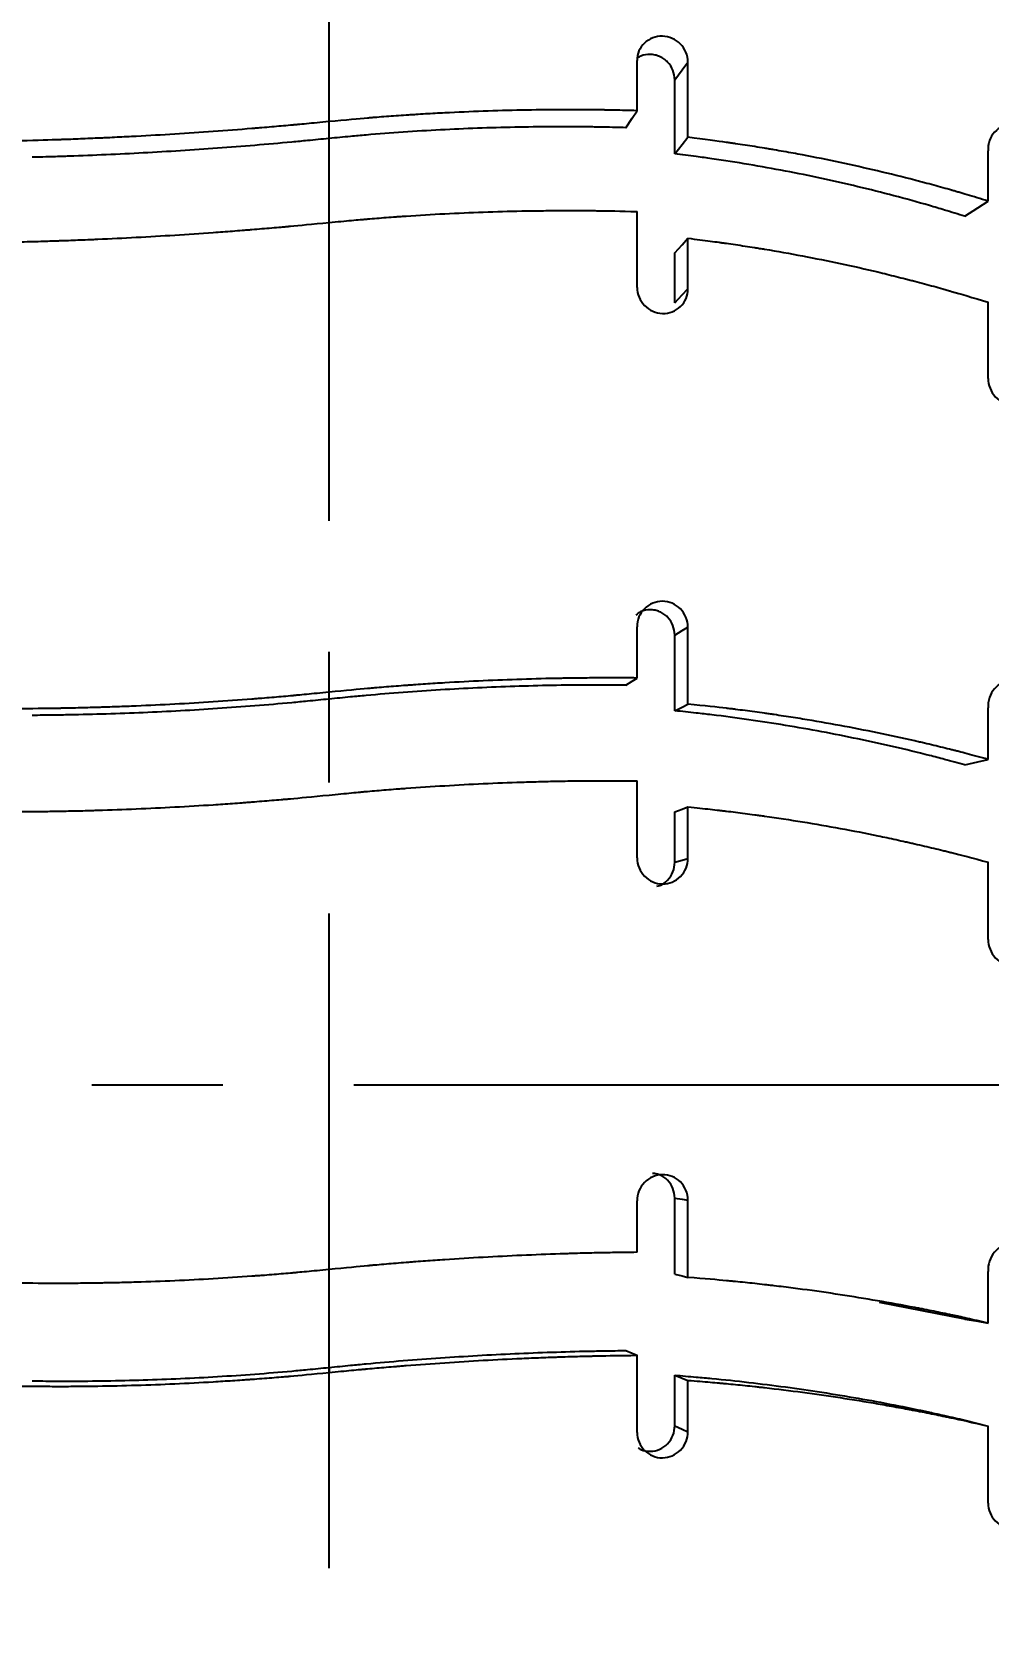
# Model space of a CAD drawing. Header units: millimetres. Extents: x 0 to 594, y 0 to 420.
# Drawn here: x 214.74 to 233.3, y 199.12 to 230.43 of the extents above; entities that cross this region are included whole.
import ezdxf

# ---------------------------------------------------------------- set-up
doc = ezdxf.new("R2010")
doc.units = ezdxf.units.MM
doc.header["$PDSIZE"] = -1
doc.linetypes.add('CENTERX2', pattern=[20.32, 12.7, -2.54, 2.54, -2.54])
doc.layers.add('중심선', color=1, linetype='CENTERX2')
doc.layers.add('치수', color=4, linetype='Continuous')
doc.styles.add('누리로봇 문자스타일_20230829', font='GOTHIC.TTF')
doc.dimstyles.new('A2기본 치수스타일', dxfattribs={"dimtxt": 4, "dimasz": 4, "dimexe": 0.5, "dimexo": 0.3, "dimgap": 1, "dimtad": 1, "dimtoh": 1, "dimdec": 1, "dimzin": 12, "dimdsep": 46, "dimtxsty": '누리로봇 문자스타일_20230829', "dimcen": 0.09, "dimclrd": 3, "dimclre": 3, "dimclrt": 3, "dimadec": 0, "dimazin": 3, "dimtm": 1e-09, "dimtfac": 1, "dimtdec": 1, "dimtofl": 0, "dimtmove": 0, "dimatfit": 3, "dimfxl": 1, "dimfrac": 2, "dimarcsym": 0})

# ---------------------------------------------------------------- blocks, each defined once
blk = doc.blocks.new('*D59')
at = {"layer": 'Defpoints', "color": 0}
for p in [(220.527, 295.65), (186.2, 124.35), (220.483, 124.35)]:
    blk.add_point(p, dxfattribs=at)
at = {"layer": '치수', "color": 3, "lineweight": -2}
for p, q in [((220.227, 295.65), (185.7, 295.65)), ((186.2, 292.15), (186.2, 127.85)), ((220.183, 124.35), (185.7, 124.35))]:
    blk.add_line(p, q, dxfattribs=at)
at = {"layer": '치수', "color": 3}
for points in [[(185.617, 292.15), (186.783, 292.15), (186.2, 295.65)], [(185.617, 127.85), (186.783, 127.85), (186.2, 124.35)]]:
    blk.add_solid(points, dxfattribs=at)
at = {"layer": '치수', "color": 3, "insert": (182.637, 210), "char_height": 5, "attachment_point": 5, "rotation": 90, "style": '누리로봇 문자스타일_20230829'}
blk.add_mtext('{\\fISOCPEUR|b0|i0|c0|p34;%%C}171', dxfattribs=at)

msp = doc.modelspace()

# ---------------------------------------------------------------- linework, layer by layer
at = {"color": 7, "linetype": 'Continuous', "lineweight": 25}
for p, q in [((226.477, 228.905), (226.477, 229.879)), ((227.465, 228.389), (227.465, 229.85)), ((220.5, 228.366), (220.5, 228.693)), ((233.29, 227.152), (233.29, 228.129)), ((226.477, 225.477), (226.477, 226.95)), ((227.465, 225.449), (227.465, 226.431)), ((233.29, 223.712), (233.29, 225.189)), ((226.477, 217.899), (226.477, 218.894)), ((227.465, 217.393), (227.465, 218.886)), ((220.5, 217.49), (220.5, 217.623)), ((233.29, 216.321), (233.29, 217.318)), ((226.477, 214.408), (226.477, 215.905)), ((227.465, 214.4), (227.465, 215.398)), ((233.29, 212.827), (233.29, 214.325)), ((226.477, 206.757), (226.477, 207.757)), ((227.465, 206.27), (227.465, 207.769)), ((233.29, 205.383), (233.29, 206.382)), ((232.837, 205.462), (231.179, 205.786)), ((226.477, 203.263), (226.477, 204.76)), ((220.5, 204.523), (220.5, 204.426)), ((227.465, 203.276), (227.465, 204.273)), ((233.29, 201.893), (233.29, 203.387))]:
    msp.add_line(p, q, dxfattribs=at)
at = {"color": 7, "linetype": 'Continuous', "lineweight": 25, "flags": 128}
for points in [[(227.21, 229.505), (227.353, 229.698), (227.465, 229.85)], [(226.258, 228.576), (226.381, 228.76), (226.477, 228.905)], [(227.21, 228.069), (227.353, 228.248), (227.465, 228.389)], [(232.837, 226.858), (233.091, 227.022), (233.29, 227.152)], [(227.21, 226.145), (227.353, 226.305), (227.465, 226.431)], [(227.21, 225.18), (227.353, 225.331), (227.465, 225.449)], [(227.21, 218.731), (227.353, 218.818), (227.465, 218.886)], [(226.258, 217.761), (226.381, 217.838), (226.477, 217.899)], [(227.21, 217.264), (227.353, 217.336), (227.465, 217.393)], [(232.837, 216.213), (233.091, 216.274), (233.29, 216.321)], [(227.21, 215.304), (227.353, 215.357), (227.465, 215.398)], [(227.21, 214.323), (227.353, 214.366), (227.465, 214.4)], [(227.21, 207.808), (227.353, 207.786), (227.465, 207.769)], [(227.21, 206.335), (227.353, 206.299), (227.465, 206.27)], [(232.837, 205.462), (233.091, 205.418), (233.29, 205.383)], [(226.258, 204.851), (226.381, 204.8), (226.477, 204.76)], [(227.21, 204.373), (227.353, 204.317), (227.465, 204.273)], [(232.837, 203.501), (233.091, 203.437), (233.29, 203.387)], [(227.21, 203.393), (227.353, 203.327), (227.465, 203.276)]]:
    msp.add_lwpolyline(points, dxfattribs=at)
at = {"color": 7, "linetype": 'Continuous', "lineweight": 25}
for points, knots in [([(227.465, 229.85), (227.464, 229.98), (227.412, 230.105), (227.226, 230.293), (227.1, 230.348), (226.839, 230.354), (226.713, 230.306), (226.529, 230.13), (226.477, 230.008), (226.477, 229.879)], [0, 0, 0, 0, 0.25, 0.25, 0.5, 0.5, 0.75, 0.75, 1, 1, 1, 1]), ([(227.21, 229.505), (227.203, 229.568), (227.188, 229.693), (227.096, 229.83), (226.999, 229.912), (226.916, 229.959), (226.826, 229.989), (226.702, 230.003), (226.577, 229.99), (226.507, 229.939), (226.486, 229.924)], [0, 0, 0, 0, 0.186557, 0.371411, 0.464387, 0.55627, 0.647913, 0.740152, 0.923074, 1, 1, 1, 1]), ([(226.477, 228.905), (226.313, 228.91), (226.169, 228.913), (225.983, 228.917), (225.897, 228.918), (225.811, 228.92), (225.771, 228.92), (225.754, 228.92), (225.744, 228.921), (225.74, 228.921), (225.615, 228.922), (225.434, 228.924), (225.214, 228.924), (225.117, 228.924), (225.053, 228.924), (225.019, 228.924), (224.489, 228.922), (223.99, 228.913), (223.244, 228.886), (222.871, 228.87), (222.434, 228.846), (222.215, 228.832), (222.121, 228.826), (222.059, 228.822), (222.029, 228.82), (221.865, 228.809), (221.673, 228.795), (221.458, 228.779), (221.352, 228.77), (221.3, 228.766), (221.277, 228.764), (221.263, 228.763), (221.253, 228.762), (221.079, 228.747), (220.83, 228.725), (220.5, 228.693)], [0, 0, 0, 0, 0.0625, 0.0625, 0.09375, 0.109375, 0.117187, 0.121094, 0.121094, 0.125, 0.125, 0.1875, 0.21875, 0.234375, 0.234375, 0.25, 0.25, 0.5, 0.5, 0.625, 0.6875, 0.71875, 0.734375, 0.734375, 0.75, 0.75, 0.8125, 0.84375, 0.859375, 0.867187, 0.871094, 0.871094, 0.875, 0.875, 1, 1, 1, 1]), ([(220.5, 228.693), (220.335, 228.677), (220.19, 228.663), (220.003, 228.646), (219.917, 228.638), (219.83, 228.629), (219.79, 228.626), (219.774, 228.624), (219.763, 228.623), (219.76, 228.623), (219.634, 228.612), (219.452, 228.596), (219.231, 228.577), (219.134, 228.569), (219.069, 228.564), (219.035, 228.561), (218.503, 228.518), (218.005, 228.482), (217.258, 228.435), (216.885, 228.414), (216.449, 228.392), (216.231, 228.381), (216.137, 228.377), (216.075, 228.374), (216.045, 228.373), (215.882, 228.366), (215.691, 228.358), (215.476, 228.349), (215.371, 228.346), (215.319, 228.344), (215.296, 228.343), (215.282, 228.342), (215.272, 228.342), (215.098, 228.336), (214.85, 228.329), (214.523, 228.32)], [0, 0, 0, 0, 0.0625, 0.0625, 0.09375, 0.109375, 0.117187, 0.121094, 0.121094, 0.125, 0.125, 0.1875, 0.21875, 0.234375, 0.234375, 0.25, 0.25, 0.5, 0.5, 0.625, 0.6875, 0.71875, 0.734375, 0.734375, 0.75, 0.75, 0.8125, 0.84375, 0.859375, 0.867188, 0.871094, 0.871094, 0.875, 0.875, 1, 1, 1, 1]), ([(226.258, 228.576), (226.119, 228.579), (225.88, 228.585), (225.402, 228.594), (224.583, 228.596), (223.383, 228.572), (222.181, 228.509), (221.359, 228.446), (220.879, 228.403), (220.639, 228.379), (220.5, 228.366)], [0, 0, 0, 0, 0.0727, 0.125065, 0.250104, 0.500126, 0.750089, 0.875053, 0.927438, 1, 1, 1, 1]), ([(234.237, 228.072), (234.246, 228.208), (234.202, 228.345), (234.021, 228.557), (233.893, 228.621), (233.629, 228.635), (233.503, 228.585), (233.324, 228.396), (233.279, 228.265), (233.29, 228.129)], [0, 0, 0, 0, 0.25, 0.25, 0.5, 0.5, 0.75, 0.75, 1, 1, 1, 1]), ([(220.5, 228.366), (220.361, 228.352), (220.121, 228.329), (219.641, 228.282), (218.819, 228.212), (217.617, 228.123), (216.417, 228.059), (215.598, 228.026), (215.12, 228.011), (214.881, 228.005), (214.742, 228.001)], [0, 0, 0, 0, 0.072633, 0.124948, 0.249913, 0.499874, 0.749895, 0.874935, 0.927402, 1, 1, 1, 1]), ([(233.29, 227.152), (233.137, 227.198), (233.002, 227.239), (232.824, 227.292), (232.742, 227.316), (232.658, 227.34), (232.619, 227.352), (232.602, 227.356), (232.592, 227.359), (232.588, 227.36), (232.469, 227.395), (232.295, 227.443), (232.083, 227.5), (231.991, 227.525), (231.929, 227.541), (231.896, 227.55), (231.387, 227.682), (230.903, 227.797), (230.177, 227.951), (229.812, 228.025), (229.383, 228.103), (229.167, 228.141), (229.074, 228.157), (229.012, 228.167), (228.983, 228.172), (228.822, 228.199), (228.632, 228.229), (228.418, 228.261), (228.313, 228.276), (228.261, 228.284), (228.239, 228.287), (228.224, 228.289), (228.215, 228.291), (228.04, 228.315), (227.792, 228.348), (227.465, 228.389)], [0, 0, 0, 0, 0.0625, 0.0625, 0.09375, 0.109375, 0.117188, 0.121094, 0.121094, 0.125, 0.125, 0.1875, 0.21875, 0.234375, 0.234375, 0.25, 0.25, 0.5, 0.5, 0.625, 0.6875, 0.71875, 0.734375, 0.734375, 0.75, 0.75, 0.8125, 0.84375, 0.859375, 0.867188, 0.871094, 0.871094, 0.875, 0.875, 1, 1, 1, 1]), ([(232.837, 226.858), (232.706, 226.898), (232.478, 226.968), (232.021, 227.104), (231.231, 227.322), (230.066, 227.602), (228.883, 227.827), (228.067, 227.956), (227.589, 228.021), (227.349, 228.051), (227.21, 228.069)], [0, 0, 0, 0, 0.071932, 0.125246, 0.250415, 0.500528, 0.75037, 0.875212, 0.927745, 1, 1, 1, 1]), ([(220.5, 226.736), (220.665, 226.752), (220.81, 226.766), (220.997, 226.783), (221.083, 226.791), (221.17, 226.798), (221.21, 226.802), (221.226, 226.803), (221.237, 226.804), (221.24, 226.804), (221.366, 226.815), (221.548, 226.83), (221.769, 226.846), (221.866, 226.853), (221.931, 226.857), (221.965, 226.86), (222.497, 226.896), (222.995, 226.921), (223.742, 226.948), (224.115, 226.959), (224.551, 226.965), (224.769, 226.967), (224.863, 226.968), (224.925, 226.968), (224.955, 226.969), (225.118, 226.969), (225.309, 226.969), (225.524, 226.968), (225.629, 226.967), (225.681, 226.966), (225.704, 226.966), (225.718, 226.966), (225.728, 226.966), (225.901, 226.963), (226.15, 226.958), (226.477, 226.95)], [0, 0, 0, 0, 0.0625, 0.0625, 0.09375, 0.109375, 0.117188, 0.121094, 0.121094, 0.125, 0.125, 0.1875, 0.21875, 0.234375, 0.234375, 0.25, 0.25, 0.5, 0.5, 0.625, 0.6875, 0.71875, 0.734375, 0.734375, 0.75, 0.75, 0.8125, 0.84375, 0.859375, 0.867188, 0.871094, 0.871094, 0.875, 0.875, 1, 1, 1, 1]), ([(214.523, 226.362), (214.687, 226.366), (214.831, 226.37), (215.017, 226.376), (215.102, 226.378), (215.189, 226.381), (215.229, 226.383), (215.245, 226.383), (215.256, 226.383), (215.259, 226.384), (215.384, 226.388), (215.566, 226.395), (215.786, 226.404), (215.883, 226.408), (215.947, 226.41), (215.981, 226.412), (216.512, 226.435), (217.01, 226.462), (217.756, 226.509), (218.129, 226.534), (218.566, 226.566), (218.785, 226.583), (218.879, 226.591), (218.941, 226.596), (218.971, 226.598), (219.135, 226.612), (219.327, 226.628), (219.542, 226.646), (219.648, 226.656), (219.7, 226.66), (219.723, 226.663), (219.738, 226.664), (219.747, 226.665), (219.921, 226.681), (220.17, 226.705), (220.5, 226.736)], [0, 0, 0, 0, 0.0625, 0.0625, 0.09375, 0.109375, 0.117187, 0.121094, 0.121094, 0.125, 0.125, 0.1875, 0.21875, 0.234375, 0.234375, 0.25, 0.25, 0.5, 0.5, 0.625, 0.6875, 0.71875, 0.734375, 0.734375, 0.75, 0.75, 0.8125, 0.84375, 0.859375, 0.867187, 0.871094, 0.871094, 0.875, 0.875, 1, 1, 1, 1]), ([(227.465, 226.431), (227.629, 226.411), (227.773, 226.392), (227.959, 226.368), (228.045, 226.356), (228.132, 226.344), (228.172, 226.339), (228.188, 226.336), (228.199, 226.335), (228.203, 226.334), (228.328, 226.317), (228.509, 226.29), (228.727, 226.255), (228.823, 226.24), (228.887, 226.229), (228.92, 226.224), (229.447, 226.136), (229.934, 226.044), (230.663, 225.888), (231.026, 225.807), (231.447, 225.704), (231.657, 225.651), (231.747, 225.628), (231.807, 225.612), (231.836, 225.605), (231.992, 225.564), (232.176, 225.515), (232.381, 225.458), (232.482, 225.429), (232.532, 225.415), (232.553, 225.409), (232.568, 225.405), (232.576, 225.402), (232.749, 225.353), (232.985, 225.282), (233.29, 225.189)], [0, 0, 0, 0, 0.0625, 0.0625, 0.09375, 0.109375, 0.117187, 0.121094, 0.121094, 0.125, 0.125, 0.1875, 0.21875, 0.234375, 0.234375, 0.25, 0.25, 0.5, 0.5, 0.625, 0.6875, 0.71875, 0.734375, 0.734375, 0.75, 0.75, 0.8125, 0.84375, 0.859375, 0.867188, 0.871094, 0.871094, 0.875, 0.875, 1, 1, 1, 1]), ([(226.477, 225.477), (226.478, 225.346), (226.529, 225.221), (226.715, 225.031), (226.84, 224.976), (227.102, 224.968), (227.228, 225.016), (227.413, 225.195), (227.465, 225.319), (227.465, 225.449)], [0, 0, 0, 0, 0.25, 0.25, 0.5, 0.5, 0.75, 0.75, 1, 1, 1, 1]), ([(233.29, 223.712), (233.29, 223.581), (233.34, 223.453), (233.517, 223.258), (233.638, 223.199), (233.89, 223.183), (234.011, 223.227), (234.19, 223.401), (234.24, 223.525), (234.24, 223.655)], [0, 0, 0, 0, 0.25, 0.25, 0.5, 0.5, 0.75, 0.75, 1, 1, 1, 1]), ([(227.21, 218.731), (227.203, 218.795), (227.188, 218.923), (227.096, 219.061), (226.999, 219.143), (226.916, 219.189), (226.826, 219.217), (226.702, 219.23), (226.564, 219.208), (226.484, 219.146), (226.453, 219.121)], [0, 0, 0, 0, 0.179423, 0.357208, 0.446632, 0.534998, 0.623136, 0.711847, 0.88777, 1, 1, 1, 1]), ([(227.465, 218.886), (227.464, 219.018), (227.412, 219.145), (227.226, 219.334), (227.1, 219.387), (226.839, 219.388), (226.713, 219.336), (226.529, 219.151), (226.477, 219.026), (226.477, 218.894)], [0, 0, 0, 0, 0.25, 0.25, 0.5, 0.5, 0.75, 0.75, 1, 1, 1, 1]), ([(226.477, 217.899), (226.313, 217.9), (226.169, 217.901), (225.983, 217.901), (225.897, 217.901), (225.811, 217.901), (225.771, 217.901), (225.754, 217.901), (225.744, 217.901), (225.74, 217.901), (225.615, 217.9), (225.434, 217.899), (225.214, 217.896), (225.117, 217.894), (225.053, 217.893), (225.019, 217.893), (224.489, 217.883), (223.99, 217.867), (223.244, 217.832), (222.871, 217.813), (222.434, 217.785), (222.215, 217.77), (222.121, 217.763), (222.059, 217.759), (222.029, 217.757), (221.865, 217.744), (221.673, 217.73), (221.458, 217.712), (221.352, 217.703), (221.3, 217.698), (221.277, 217.696), (221.263, 217.695), (221.253, 217.694), (221.079, 217.679), (220.83, 217.656), (220.5, 217.623)], [0, 0, 0, 0, 0.0625, 0.0625, 0.09375, 0.109375, 0.117187, 0.121094, 0.121094, 0.125, 0.125, 0.1875, 0.21875, 0.234375, 0.234375, 0.25, 0.25, 0.5, 0.5, 0.625, 0.6875, 0.71875, 0.734375, 0.734375, 0.75, 0.75, 0.8125, 0.84375, 0.859375, 0.867188, 0.871094, 0.871094, 0.875, 0.875, 1, 1, 1, 1]), ([(220.5, 217.623), (220.335, 217.607), (220.19, 217.593), (220.003, 217.575), (219.917, 217.567), (219.83, 217.559), (219.79, 217.555), (219.774, 217.554), (219.763, 217.553), (219.76, 217.552), (219.634, 217.541), (219.452, 217.525), (219.231, 217.507), (219.134, 217.5), (219.069, 217.494), (219.035, 217.492), (218.503, 217.45), (218.005, 217.418), (217.258, 217.377), (216.885, 217.359), (216.449, 217.342), (216.231, 217.335), (216.137, 217.332), (216.075, 217.33), (216.045, 217.329), (215.882, 217.324), (215.691, 217.319), (215.476, 217.314), (215.371, 217.312), (215.319, 217.311), (215.296, 217.311), (215.282, 217.31), (215.272, 217.31), (215.098, 217.307), (214.85, 217.304), (214.523, 217.301)], [0, 0, 0, 0, 0.0625, 0.0625, 0.09375, 0.109375, 0.117187, 0.121094, 0.121094, 0.125, 0.125, 0.1875, 0.21875, 0.234375, 0.234375, 0.25, 0.25, 0.5, 0.5, 0.625, 0.6875, 0.71875, 0.734375, 0.734375, 0.75, 0.75, 0.8125, 0.84375, 0.859375, 0.867188, 0.871094, 0.871094, 0.875, 0.875, 1, 1, 1, 1]), ([(226.258, 217.761), (226.119, 217.762), (225.88, 217.763), (225.402, 217.763), (224.583, 217.753), (223.383, 217.714), (222.181, 217.64), (221.359, 217.573), (220.879, 217.527), (220.639, 217.504), (220.5, 217.49)], [0, 0, 0, 0, 0.0727, 0.125065, 0.250104, 0.500126, 0.750089, 0.875053, 0.927438, 1, 1, 1, 1]), ([(234.237, 217.302), (234.246, 217.441), (234.202, 217.578), (234.021, 217.786), (233.893, 217.846), (233.629, 217.849), (233.503, 217.792), (233.324, 217.592), (233.279, 217.456), (233.29, 217.318)], [0, 0, 0, 0, 0.25, 0.25, 0.5, 0.5, 0.75, 0.75, 1, 1, 1, 1]), ([(220.5, 217.49), (220.361, 217.476), (220.121, 217.452), (219.641, 217.406), (218.819, 217.337), (217.617, 217.255), (216.417, 217.205), (215.598, 217.184), (215.12, 217.178), (214.881, 217.175), (214.742, 217.174)], [0, 0, 0, 0, 0.072633, 0.124948, 0.249913, 0.499874, 0.749895, 0.874935, 0.927402, 1, 1, 1, 1]), ([(232.837, 216.213), (232.706, 216.249), (232.478, 216.31), (232.021, 216.431), (231.231, 216.621), (230.066, 216.866), (228.883, 217.06), (228.067, 217.169), (227.589, 217.224), (227.349, 217.249), (227.21, 217.264)], [0, 0, 0, 0, 0.071932, 0.125246, 0.250415, 0.500528, 0.75037, 0.875212, 0.927745, 1, 1, 1, 1]), ([(233.29, 216.321), (233.137, 216.362), (233.002, 216.398), (232.824, 216.445), (232.742, 216.466), (232.658, 216.488), (232.619, 216.498), (232.602, 216.502), (232.592, 216.504), (232.588, 216.505), (232.469, 216.535), (232.295, 216.578), (232.083, 216.628), (231.991, 216.65), (231.929, 216.664), (231.896, 216.671), (231.387, 216.788), (230.903, 216.887), (230.177, 217.021), (229.812, 217.084), (229.383, 217.152), (229.167, 217.184), (229.074, 217.197), (229.012, 217.206), (228.983, 217.21), (228.822, 217.233), (228.632, 217.259), (228.418, 217.286), (228.313, 217.299), (228.261, 217.305), (228.239, 217.308), (228.224, 217.31), (228.215, 217.311), (228.04, 217.332), (227.792, 217.359), (227.465, 217.393)], [0, 0, 0, 0, 0.0625, 0.0625, 0.09375, 0.109375, 0.117187, 0.121094, 0.121094, 0.125, 0.125, 0.1875, 0.21875, 0.234375, 0.234375, 0.25, 0.25, 0.5, 0.5, 0.625, 0.6875, 0.71875, 0.734375, 0.734375, 0.75, 0.75, 0.8125, 0.84375, 0.859375, 0.867188, 0.871094, 0.871094, 0.875, 0.875, 1, 1, 1, 1]), ([(220.5, 215.629), (220.665, 215.645), (220.81, 215.659), (220.997, 215.677), (221.083, 215.685), (221.17, 215.693), (221.21, 215.697), (221.226, 215.698), (221.237, 215.699), (221.24, 215.699), (221.366, 215.71), (221.548, 215.726), (221.769, 215.743), (221.866, 215.751), (221.931, 215.756), (221.965, 215.758), (222.497, 215.797), (222.995, 215.827), (223.742, 215.862), (224.115, 215.877), (224.551, 215.889), (224.769, 215.894), (224.863, 215.896), (224.925, 215.898), (224.955, 215.898), (225.118, 215.901), (225.309, 215.904), (225.524, 215.906), (225.629, 215.907), (225.681, 215.907), (225.704, 215.907), (225.718, 215.907), (225.728, 215.907), (225.901, 215.908), (226.15, 215.907), (226.477, 215.905)], [0, 0, 0, 0, 0.0625, 0.0625, 0.09375, 0.109375, 0.117187, 0.121094, 0.121094, 0.125, 0.125, 0.1875, 0.21875, 0.234375, 0.234375, 0.25, 0.25, 0.5, 0.5, 0.625, 0.6875, 0.71875, 0.734375, 0.734375, 0.75, 0.75, 0.8125, 0.84375, 0.859375, 0.867187, 0.871094, 0.871094, 0.875, 0.875, 1, 1, 1, 1]), ([(214.523, 215.307), (214.687, 215.308), (214.831, 215.31), (215.017, 215.312), (215.102, 215.313), (215.189, 215.314), (215.229, 215.315), (215.245, 215.315), (215.256, 215.315), (215.259, 215.315), (215.384, 215.318), (215.566, 215.321), (215.786, 215.327), (215.883, 215.33), (215.947, 215.332), (215.981, 215.333), (216.512, 215.349), (217.01, 215.37), (217.756, 215.41), (218.129, 215.432), (218.566, 215.462), (218.785, 215.478), (218.879, 215.485), (218.941, 215.49), (218.971, 215.493), (219.135, 215.505), (219.327, 215.521), (219.542, 215.539), (219.648, 215.548), (219.7, 215.553), (219.723, 215.555), (219.738, 215.556), (219.747, 215.557), (219.921, 215.573), (220.17, 215.597), (220.5, 215.629)], [0, 0, 0, 0, 0.0625, 0.0625, 0.09375, 0.109375, 0.117188, 0.121094, 0.121094, 0.125, 0.125, 0.1875, 0.21875, 0.234375, 0.234375, 0.25, 0.25, 0.5, 0.5, 0.625, 0.6875, 0.71875, 0.734375, 0.734375, 0.75, 0.75, 0.8125, 0.84375, 0.859375, 0.867187, 0.871094, 0.871094, 0.875, 0.875, 1, 1, 1, 1]), ([(227.465, 215.398), (227.629, 215.381), (227.773, 215.366), (227.959, 215.346), (228.045, 215.336), (228.132, 215.326), (228.172, 215.321), (228.188, 215.319), (228.199, 215.318), (228.203, 215.318), (228.328, 215.303), (228.509, 215.28), (228.727, 215.251), (228.823, 215.238), (228.887, 215.229), (228.92, 215.224), (229.447, 215.15), (229.934, 215.071), (230.663, 214.937), (231.026, 214.866), (231.447, 214.776), (231.657, 214.73), (231.747, 214.71), (231.807, 214.696), (231.836, 214.69), (231.992, 214.654), (232.176, 214.611), (232.381, 214.561), (232.482, 214.536), (232.532, 214.524), (232.553, 214.518), (232.568, 214.515), (232.576, 214.513), (232.749, 214.469), (232.985, 214.407), (233.29, 214.325)], [0, 0, 0, 0, 0.0625, 0.0625, 0.09375, 0.109375, 0.117187, 0.121094, 0.121094, 0.125, 0.125, 0.1875, 0.21875, 0.234375, 0.234375, 0.25, 0.25, 0.5, 0.5, 0.625, 0.6875, 0.71875, 0.734375, 0.734375, 0.75, 0.75, 0.8125, 0.84375, 0.859375, 0.867187, 0.871094, 0.871094, 0.875, 0.875, 1, 1, 1, 1]), ([(226.477, 214.408), (226.478, 214.275), (226.529, 214.148), (226.715, 213.96), (226.84, 213.906), (227.102, 213.904), (227.228, 213.955), (227.413, 214.141), (227.465, 214.268), (227.465, 214.4)], [0, 0, 0, 0, 0.25, 0.25, 0.5, 0.5, 0.75, 0.75, 1, 1, 1, 1]), ([(226.863, 213.862), (226.881, 213.865), (226.961, 213.877), (227.078, 213.972), (227.189, 214.131), (227.203, 214.259), (227.21, 214.323)], [0, 0, 0, 0, 0.087968, 0.389997, 0.694332, 1, 1, 1, 1]), ([(233.29, 212.827), (233.29, 212.694), (233.34, 212.567), (233.517, 212.377), (233.638, 212.322), (233.89, 212.316), (234.011, 212.367), (234.19, 212.551), (234.24, 212.678), (234.24, 212.81)], [0, 0, 0, 0, 0.25, 0.25, 0.5, 0.5, 0.75, 0.75, 1, 1, 1, 1]), ([(227.465, 207.769), (227.464, 207.902), (227.412, 208.029), (227.226, 208.214), (227.1, 208.265), (226.839, 208.26), (226.713, 208.206), (226.529, 208.017), (226.477, 207.889), (226.477, 207.757)], [0, 0, 0, 0, 0.25, 0.25, 0.5, 0.5, 0.75, 0.75, 1, 1, 1, 1]), ([(227.21, 207.808), (227.203, 207.872), (227.188, 208), (227.096, 208.136), (226.999, 208.217), (226.916, 208.261), (226.841, 208.285), (226.794, 208.288), (226.779, 208.289)], [0, 0, 0, 0, 0.268804, 0.535157, 0.669123, 0.801508, 0.93355, 1, 1, 1, 1]), ([(234.237, 206.406), (234.246, 206.546), (234.202, 206.682), (234.021, 206.883), (233.893, 206.937), (233.629, 206.929), (233.503, 206.867), (233.324, 206.658), (233.279, 206.52), (233.29, 206.382)], [0, 0, 0, 0, 0.25, 0.25, 0.5, 0.5, 0.75, 0.75, 1, 1, 1, 1]), ([(226.477, 206.757), (226.313, 206.755), (226.169, 206.753), (225.983, 206.75), (225.897, 206.749), (225.811, 206.747), (225.771, 206.746), (225.754, 206.746), (225.744, 206.746), (225.74, 206.746), (225.615, 206.743), (225.434, 206.739), (225.214, 206.733), (225.117, 206.73), (225.053, 206.727), (225.019, 206.726), (224.489, 206.709), (223.99, 206.687), (223.244, 206.645), (222.871, 206.622), (222.434, 206.591), (222.215, 206.575), (222.121, 206.568), (222.059, 206.563), (222.029, 206.56), (221.865, 206.547), (221.673, 206.532), (221.458, 206.513), (221.352, 206.504), (221.3, 206.499), (221.277, 206.497), (221.263, 206.496), (221.253, 206.495), (221.079, 206.479), (220.83, 206.455), (220.5, 206.423)], [0, 0, 0, 0, 0.0625, 0.0625, 0.09375, 0.109375, 0.117188, 0.121094, 0.121094, 0.125, 0.125, 0.1875, 0.21875, 0.234375, 0.234375, 0.25, 0.25, 0.5, 0.5, 0.625, 0.6875, 0.71875, 0.734375, 0.734375, 0.75, 0.75, 0.8125, 0.84375, 0.859375, 0.867188, 0.871094, 0.871094, 0.875, 0.875, 1, 1, 1, 1]), ([(220.5, 206.423), (220.335, 206.407), (220.19, 206.393), (220.003, 206.375), (219.917, 206.367), (219.83, 206.359), (219.79, 206.355), (219.774, 206.354), (219.763, 206.353), (219.76, 206.353), (219.634, 206.342), (219.452, 206.326), (219.231, 206.309), (219.134, 206.302), (219.069, 206.297), (219.035, 206.294), (218.503, 206.256), (218.005, 206.226), (217.258, 206.193), (216.885, 206.179), (216.449, 206.168), (216.231, 206.163), (216.137, 206.162), (216.075, 206.16), (216.045, 206.16), (215.882, 206.157), (215.691, 206.155), (215.476, 206.154), (215.371, 206.153), (215.319, 206.153), (215.296, 206.153), (215.282, 206.153), (215.272, 206.153), (215.098, 206.153), (214.85, 206.155), (214.523, 206.158)], [0, 0, 0, 0, 0.0625, 0.0625, 0.09375, 0.109375, 0.117188, 0.121094, 0.121094, 0.125, 0.125, 0.1875, 0.21875, 0.234375, 0.234375, 0.25, 0.25, 0.5, 0.5, 0.625, 0.6875, 0.71875, 0.734375, 0.734375, 0.75, 0.75, 0.8125, 0.84375, 0.859375, 0.867188, 0.871094, 0.871094, 0.875, 0.875, 1, 1, 1, 1]), ([(233.29, 205.383), (233.137, 205.418), (233.002, 205.448), (232.824, 205.488), (232.742, 205.506), (232.658, 205.524), (232.619, 205.532), (232.602, 205.536), (232.592, 205.538), (232.588, 205.539), (232.469, 205.564), (232.295, 205.601), (232.083, 205.643), (231.991, 205.661), (231.929, 205.673), (231.896, 205.679), (231.387, 205.777), (230.903, 205.86), (230.177, 205.971), (229.812, 206.023), (229.383, 206.078), (229.167, 206.104), (229.074, 206.115), (229.012, 206.122), (228.983, 206.125), (228.822, 206.144), (228.632, 206.164), (228.418, 206.186), (228.313, 206.196), (228.261, 206.201), (228.239, 206.204), (228.224, 206.205), (228.215, 206.206), (228.04, 206.222), (227.792, 206.244), (227.465, 206.27)], [0, 0, 0, 0, 0.0625, 0.0625, 0.09375, 0.109375, 0.117188, 0.121094, 0.121094, 0.125, 0.125, 0.1875, 0.21875, 0.234375, 0.234375, 0.25, 0.25, 0.5, 0.5, 0.625, 0.6875, 0.71875, 0.734375, 0.734375, 0.75, 0.75, 0.8125, 0.84375, 0.859375, 0.867188, 0.871094, 0.871094, 0.875, 0.875, 1, 1, 1, 1]), ([(220.5, 204.523), (220.639, 204.537), (220.879, 204.561), (221.359, 204.608), (222.181, 204.677), (223.383, 204.761), (224.583, 204.814), (225.402, 204.838), (225.88, 204.846), (226.119, 204.849), (226.258, 204.851)], [0, 0, 0, 0, 0.072631, 0.124947, 0.249912, 0.499874, 0.749896, 0.874935, 0.927384, 1, 1, 1, 1]), ([(220.5, 204.426), (220.665, 204.442), (220.81, 204.456), (220.997, 204.474), (221.083, 204.482), (221.17, 204.49), (221.21, 204.494), (221.226, 204.495), (221.237, 204.496), (221.24, 204.497), (221.366, 204.508), (221.548, 204.524), (221.769, 204.542), (221.866, 204.55), (221.931, 204.555), (221.965, 204.558), (222.497, 204.6), (222.995, 204.634), (223.742, 204.675), (224.115, 204.694), (224.551, 204.712), (224.769, 204.72), (224.863, 204.724), (224.925, 204.726), (224.955, 204.727), (225.118, 204.732), (225.309, 204.738), (225.524, 204.743), (225.629, 204.746), (225.681, 204.747), (225.704, 204.748), (225.718, 204.748), (225.728, 204.748), (225.901, 204.752), (226.15, 204.755), (226.477, 204.76)], [0, 0, 0, 0, 0.0625, 0.0625, 0.09375, 0.109375, 0.117188, 0.121094, 0.121094, 0.125, 0.125, 0.1875, 0.21875, 0.234375, 0.234375, 0.25, 0.25, 0.5, 0.5, 0.625, 0.6875, 0.71875, 0.734375, 0.734375, 0.75, 0.75, 0.8125, 0.84375, 0.859375, 0.867187, 0.871094, 0.871094, 0.875, 0.875, 1, 1, 1, 1]), ([(214.523, 204.161), (214.687, 204.159), (214.831, 204.158), (215.017, 204.157), (215.102, 204.157), (215.189, 204.156), (215.229, 204.156), (215.245, 204.156), (215.256, 204.156), (215.259, 204.156), (215.384, 204.156), (215.566, 204.157), (215.786, 204.16), (215.883, 204.161), (215.947, 204.162), (215.981, 204.162), (216.512, 204.17), (217.01, 204.185), (217.756, 204.218), (218.129, 204.238), (218.566, 204.265), (218.785, 204.28), (218.879, 204.286), (218.941, 204.291), (218.971, 204.293), (219.135, 204.305), (219.327, 204.319), (219.542, 204.337), (219.648, 204.346), (219.7, 204.35), (219.723, 204.352), (219.738, 204.354), (219.747, 204.355), (219.921, 204.37), (220.17, 204.393), (220.5, 204.426)], [0, 0, 0, 0, 0.0625, 0.0625, 0.09375, 0.109375, 0.117187, 0.121094, 0.121094, 0.125, 0.125, 0.1875, 0.21875, 0.234375, 0.234375, 0.25, 0.25, 0.5, 0.5, 0.625, 0.6875, 0.71875, 0.734375, 0.734375, 0.75, 0.75, 0.8125, 0.84375, 0.859375, 0.867188, 0.871094, 0.871094, 0.875, 0.875, 1, 1, 1, 1]), ([(214.742, 204.263), (214.881, 204.261), (215.12, 204.259), (215.598, 204.257), (216.417, 204.265), (217.617, 204.301), (218.819, 204.374), (219.641, 204.44), (220.121, 204.486), (220.361, 204.509), (220.5, 204.523)], [0, 0, 0, 0, 0.07268, 0.125065, 0.250105, 0.500126, 0.750088, 0.875053, 0.927437, 1, 1, 1, 1]), ([(227.21, 204.373), (227.349, 204.361), (227.589, 204.341), (228.068, 204.298), (228.884, 204.21), (230.067, 204.051), (231.232, 203.846), (232.021, 203.685), (232.479, 203.583), (232.706, 203.531), (232.837, 203.501)], [0, 0, 0, 0, 0.072316, 0.124787, 0.249627, 0.499467, 0.749581, 0.874752, 0.92813, 1, 1, 1, 1]), ([(227.465, 204.273), (227.629, 204.26), (227.773, 204.248), (227.959, 204.232), (228.045, 204.225), (228.132, 204.217), (228.172, 204.213), (228.188, 204.212), (228.199, 204.211), (228.203, 204.21), (228.328, 204.198), (228.509, 204.18), (228.727, 204.157), (228.823, 204.147), (228.887, 204.139), (228.92, 204.136), (229.447, 204.076), (229.934, 204.011), (230.663, 203.9), (231.026, 203.841), (231.447, 203.767), (231.657, 203.728), (231.747, 203.711), (231.807, 203.7), (231.836, 203.695), (231.992, 203.665), (232.176, 203.629), (232.381, 203.587), (232.482, 203.566), (232.532, 203.555), (232.553, 203.551), (232.568, 203.548), (232.576, 203.546), (232.749, 203.509), (232.985, 203.457), (233.29, 203.387)], [0, 0, 0, 0, 0.0625, 0.0625, 0.09375, 0.109375, 0.117187, 0.121094, 0.121094, 0.125, 0.125, 0.1875, 0.21875, 0.234375, 0.234375, 0.25, 0.25, 0.5, 0.5, 0.625, 0.6875, 0.71875, 0.734375, 0.734375, 0.75, 0.75, 0.8125, 0.84375, 0.859375, 0.867187, 0.871094, 0.871094, 0.875, 0.875, 1, 1, 1, 1]), ([(226.477, 203.263), (226.478, 203.131), (226.529, 203.005), (226.715, 202.82), (226.84, 202.769), (227.102, 202.773), (227.228, 202.827), (227.413, 203.016), (227.465, 203.144), (227.465, 203.276)], [0, 0, 0, 0, 0.25, 0.25, 0.5, 0.5, 0.75, 0.75, 1, 1, 1, 1]), ([(226.5, 202.967), (226.517, 202.954), (226.584, 202.905), (226.736, 202.887), (226.921, 202.924), (227.079, 203.036), (227.189, 203.201), (227.203, 203.329), (227.21, 203.393)], [0, 0, 0, 0, 0.062559, 0.248743, 0.434937, 0.622067, 0.810617, 1, 1, 1, 1]), ([(233.29, 201.893), (233.29, 201.761), (233.34, 201.636), (233.517, 201.455), (233.638, 201.405), (233.89, 201.411), (234.011, 201.466), (234.19, 201.657), (234.24, 201.786), (234.24, 201.918)], [0, 0, 0, 0, 0.25, 0.25, 0.5, 0.5, 0.75, 0.75, 1, 1, 1, 1])]:
    msp.add_open_spline(points, degree=3, knots=knots, dxfattribs=at)
for points in [[(227.21, 228.069), (227.21, 228.549), (227.21, 229.027), (227.21, 229.505)], [(227.21, 225.18), (227.21, 225.502), (227.21, 225.824), (227.21, 226.145)], [(227.21, 217.264), (227.21, 217.754), (227.21, 218.243), (227.21, 218.731)], [(227.21, 214.323), (227.21, 214.65), (227.21, 214.978), (227.21, 215.304)], [(227.21, 206.335), (227.21, 206.826), (227.21, 207.317), (227.21, 207.808)], [(227.21, 203.393), (227.21, 203.719), (227.21, 204.046), (227.21, 204.373)]]:
    msp.add_open_spline(points, degree=3, dxfattribs=at)
at = {"layer": '중심선'}
for p, q in [((220.5, 119.35), (220.5, 300.65)), ((254, 210), (194.2, 210))]:
    msp.add_line(p, q, dxfattribs=at)

# ---------------------------------------------------------------- dimensions: what is measured, and where the dimension line sits
at = {"layer": '치수'}
dim = msp.add_linear_dim(base=(186.2, 124.35), p1=(220.527, 295.65), p2=(220.483, 124.35), angle=90, text='{\\fISOCPEUR|b0|i0|c0|p34;%%C}171', dimstyle='A2기본 치수스타일', override={"dimtxt": 5, "dimasz": 3.5}, dxfattribs=at)
dim.commit()
dim.dimension.update_dxf_attribs({"geometry": '*D59', "text_midpoint": (186.2, 210), "dimtype": 160})

doc.saveas('drawing.dxf')
